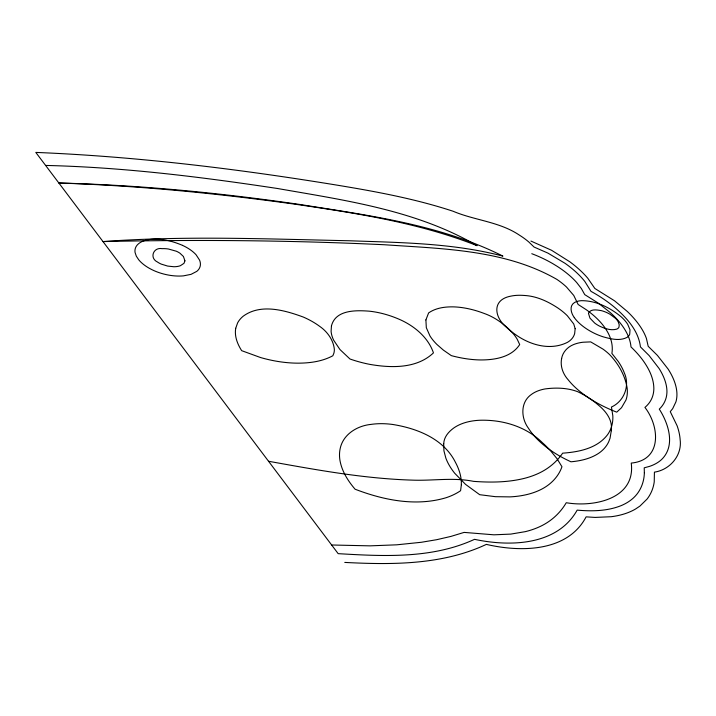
<?xml version="1.0" encoding="UTF-8"?>
<svg xmlns="http://www.w3.org/2000/svg" width="716" height="716" viewBox="0 0 716 716"><rect width="100%" height="100%" fill="white"/><g stroke="black" fill="none" stroke-linecap="round" stroke-linejoin="round"><path stroke-width="1.07" d="M45.609 165.432C123.358 167.249 200.713 176.879 277.531 188.505C345.604 200.417 416.47 210.236 477.107 245.686C418.851 222.676 356.478 213.234 294.849 204.167C216.599 193.302 137.848 185.605 58.864 183.028C139.844 185.005 220.609 192.926 300.738 204.597C369.34 215.579 440.072 224.564 502.927 256.113C452.816 242.984 400.629 242.617 349.211 240.755C267.166 239.019 184.943 235.573 102.997 241.578C196.819 239.493 290.75 240.281 384.501 244.747C442.658 248.801 505.04 249.562 556.932 279.428A46.468 21.498 24.5 0 1 566.517 287.044L573.758 295.457L578.134 304.47L586.35 309.777A56.904 27.038 25.5 0 1 596.795 318.378C606.121 327.31 614.221 339.939 611.885 353.409L618.141 361.338A78.975 39.237 26 0 1 624.316 372.92C630.152 385.62 624.155 401.309 611.446 407.037L612.824 415.79A101.511 53.288 25.7 0 1 607.401 434.898C596.992 448.467 578.761 452.02 562.651 453.165C557.522 460.755 550.497 466.957 542.486 471.37A134.098 74.267 23.9 0 1 524.577 478.306C507.93 482.486 490.576 482.611 473.553 481.358C453.273 477.241 432.92 480.919 412.443 480.132C363.979 478.673 316.15 469.83 268.545 461.265M331.642 544.992L370.029 545.852L396.709 544.822L421.393 542.272L436.653 539.703L450.901 536.418L464.111 532.4L493.959 534.816L510.777 534.1L525.284 531.657A123.653 72.334 25.2 0 0 543.059 525.025C552.671 519.914 560.78 512.128 566.258 502.722C593.358 507.438 635.835 499.177 631.252 463.082C662.398 460.155 659.633 426.36 644.928 407.395A95.452 46.907 26.2 0 0 653.842 388.17C653.627 377.663 648.544 367.979 642.44 359.683A86.448 42.325 26.4 0 0 631.002 346.938C630.223 337.809 625.515 329.557 619.859 322.549A73.426 34.663 25.5 0 0 610.292 312.597L598.46 303.226L584.739 294.625L581.347 288.521L576.72 282.56A61.674 28.318 24.3 0 0 557.057 266.254L553.137 263.855A63.76 29.311 24.3 0 0 531.782 253.706M344.772 562.418C392.279 564.879 442.399 564.996 486.37 544.384C520.38 552.313 567.466 552.251 586.118 516.854L595.103 517.417L611.133 516.719A112.152 61.236 27.6 0 0 635.459 509.067L639.952 506.069L647.085 499.052A117.469 64.127 27.4 0 0 654.236 481.832L654.424 472.148C669.854 469.884 682.276 455.492 680.137 439.66A115.822 59.759 27.3 0 0 677.103 425.76L670.257 411.646L672.691 408.639L675.886 401.953A96.848 47.122 26.7 0 0 668.109 369.062L657.449 355.44L648.186 346.293L646.45 338.579A86.045 40.302 25.6 0 0 627.332 311.487L614.561 300.818L594.844 288.459L587.8 278.255A78.796 35.961 24.2 0 0 569.909 261.85L551.58 250.287L530.923 241.059M182.526 245.373C171.491 240.665 159.131 237.64 147.138 239.914A30.502 15.806 14.9 0 0 139.199 243.216L137.767 244.442A32.39 16.79 14.9 0 0 135.718 247.369A31.531 16.343 14.9 0 0 135.082 252.524L136.309 256.149L138.725 259.801A34.243 17.739 15 0 0 149.277 268.267L152.043 269.726A33.231 17.229 15 0 0 161.333 273.36A34.449 17.846 15 0 0 183.43 275.866L191.065 274.344L196.748 271.382A30.77 15.967 15 0 0 199.182 268.643A31.253 16.217 15 0 0 199.567 260.114L196.095 254.798A33.008 17.13 15 0 0 182.517 245.373M574.33 317.573C571.091 313.429 568.952 305.866 574.456 302.582A29.607 13.568 26.1 0 1 581.401 300.675C596.061 300.586 610.077 307.629 621.175 316.812A31.719 14.544 26.2 0 1 627.717 324.33L630.017 329.852L629.713 334.283A29.079 13.327 26.3 0 1 626.974 337.433C619.617 341.21 610.864 338.972 603.346 336.878A31.996 14.66 26.2 0 1 574.286 317.564M575.145 328.698L574.671 333.477A57.217 27.414 24.6 0 1 567.323 342.409C550.3 350.858 530.261 345.139 515.52 334.587A40.866 19.699 25 0 1 506.794 327.615C494.049 317.233 491.579 299.592 511.027 296.102A51.821 24.926 25.3 0 1 524.47 295.475C536.687 296.129 548.017 301.481 558.068 308.131A40.776 19.511 25 0 1 567.323 315.738L573.74 323.972L575.145 328.698M443.723 443.768L443.929 450.794L445.853 458.133A63.697 36.811 27 0 0 454.687 473.231L465.516 484.347L479.684 494.693L495.418 496.68L509.882 496.886A107.704 61.066 25 0 0 544.044 487.838C552.161 483.067 558.865 475.692 561.962 466.725L557.012 458.679L550.425 450.606A82.77 48.187 26.7 0 0 542.549 442.828C526.09 426.459 502.623 419.558 479.783 420.256A77.4 44.786 27.4 0 0 453.497 428.195C448.431 431.927 443.92 437.19 443.723 443.768M588.471 313.348L589.957 318.128L594.656 323.032A15.457 7.071 26.2 0 0 599.954 326.326C605.056 328.644 610.981 330.729 616.592 329.172A15.448 7.062 26.3 0 0 618.955 327.185L619.233 324.84L618.266 321.994A14.776 6.739 26.3 0 0 615.5 318.351L609.898 314.181A16.549 7.563 26.3 0 0 601.512 310.681C597.395 309.983 590.512 308.453 588.471 313.348M644.355 472.685C644.194 481.868 640.659 491.042 633.955 497.441A103.417 56.519 27.5 0 1 620.853 505.747C607.016 511.206 591.792 511.421 577.159 510.132C557.218 545.771 509.837 546.89 474.529 539.327C432.07 558.936 383.687 556.314 338.167 553.656L35.8 152.41C135.226 156.464 234.204 168.466 332.376 184.379C373.081 191.02 413.857 198.341 453.121 211.256C474.708 220.403 499.213 221.656 519.127 234.955A47.104 21.015 23.3 0 1 528.721 241.91L534.073 247.047L547.919 253.106L564.951 263.255A69.685 31.808 24.3 0 1 584.847 281.504L590.977 291.349A77.74 36.471 25.6 0 1 614.077 306.895C626.267 317.278 638.43 330.336 640.435 346.911L649.135 355.575L659.114 368.534A90.153 43.98 26.6 0 1 666.909 392.815C666.641 399 663.839 404.934 659.284 409.113C668.467 423.505 675.77 445.585 661.736 459.386A85.902 44.258 27.8 0 1 649.618 466.349L644.221 467.825L644.355 472.685M461.364 484.732L460.585 490.711A97.278 58.121 22.8 0 1 446.14 497.701C416.085 506.74 383.687 500.207 355.073 489.207C347.922 480.839 341.729 471.101 339.903 460.066A70.848 43.551 24.2 0 1 340.109 448.923C342.892 434.406 357.132 425.769 371.013 424.4A68.781 42.289 24.1 0 1 392.547 424.445C417.231 428.356 443.866 438.827 455.555 462.545A78.062 48.062 23.4 0 1 461.328 481.653L461.364 484.732M425.895 319.936L426.324 327.704L429.985 335.974A48.957 25.015 23.8 0 0 436.921 344.468L443.392 350.115L451.313 355.628A78.259 39.264 22.9 0 0 480.087 359.942C494.317 360.067 511.287 357.454 519.7 344.575L517.194 339.214A47.748 24.29 23.9 0 0 511.994 332.242C504.198 324.044 494.765 317.161 484.034 313.402A58.56 30 24.1 0 0 452.763 306.86C444.412 306.77 435.614 308.041 428.615 312.919L425.895 319.936M611.285 430.746L610.059 438.192L608.77 441.62A92.615 49.252 26.2 0 1 599.068 453.013C590.816 458.661 580.783 460.898 570.965 461.793C558.238 455.967 546.138 448.368 536.356 438.264A57.02 30.269 27.9 0 1 528.426 428.213C520.854 418.117 520.21 402.034 531.523 394.364A68.459 36.194 28.2 0 1 545.091 388.931C555.885 387.463 567.439 387.795 577.66 391.688A50.397 26.51 27.4 0 1 597.976 404.737C605.843 411.172 612.851 419.871 611.285 430.746M184.925 260.839L183.985 263.336L180.396 265.699A17.041 8.834 15 0 1 173.863 266.737L167.634 266.075L161.297 264.123A14.159 7.348 14.9 0 1 157.493 262.029C149.161 258.127 153.278 246.948 162.147 248.658A19.395 10.087 15 0 1 168.412 249.007L176.288 251.209A14.105 7.303 15 0 1 180.011 253.258L183.421 256.489L184.925 260.839M235.725 328.295C234.311 336.198 237.461 344.092 241.659 350.661L260.535 357.535A83.101 45.045 18 0 0 298.026 363.164C309.947 363.128 322.236 361.49 332.851 355.754L333.862 353.239A39.738 22.124 18.9 0 0 334.345 349.283C333.396 339.948 327.257 331.58 319.694 326.362A52.366 29.275 18.6 0 0 303.315 317.063C284.717 310.234 260.696 303.307 243.216 316.195A60.251 33.724 18.9 0 0 237.578 322.97L235.725 328.295M561.639 358.421C560.055 366.207 562.964 374.003 568.173 379.793A54.89 26.85 27.5 0 0 576.317 388.385C588.069 398.866 602.147 406.42 616.736 412.165L621.515 407.708L625.981 400.002A90.288 45.377 25.9 0 0 627.144 388.09C625.113 375.479 618.418 363.737 609.602 354.599A36.963 17.99 26.6 0 0 603.015 349.131L590.709 341.89L582.949 342.239A65.416 31.862 27.7 0 0 573.373 344.665C567.537 347.009 562.74 352.12 561.639 358.421M331.454 325.914L331.096 331.365A54.148 29.195 21.6 0 0 333.665 340.207L339.966 349.542L349.972 359.002A77.937 41.152 20.7 0 0 369.644 364.337C390.954 368.087 416.676 368.83 433.457 352.881C427.926 336.618 412.917 324.804 397.452 318.539A59.097 31.996 21.7 0 0 369.214 311.174C355.888 310.171 335.553 309.706 331.454 325.914"/></g></svg>
